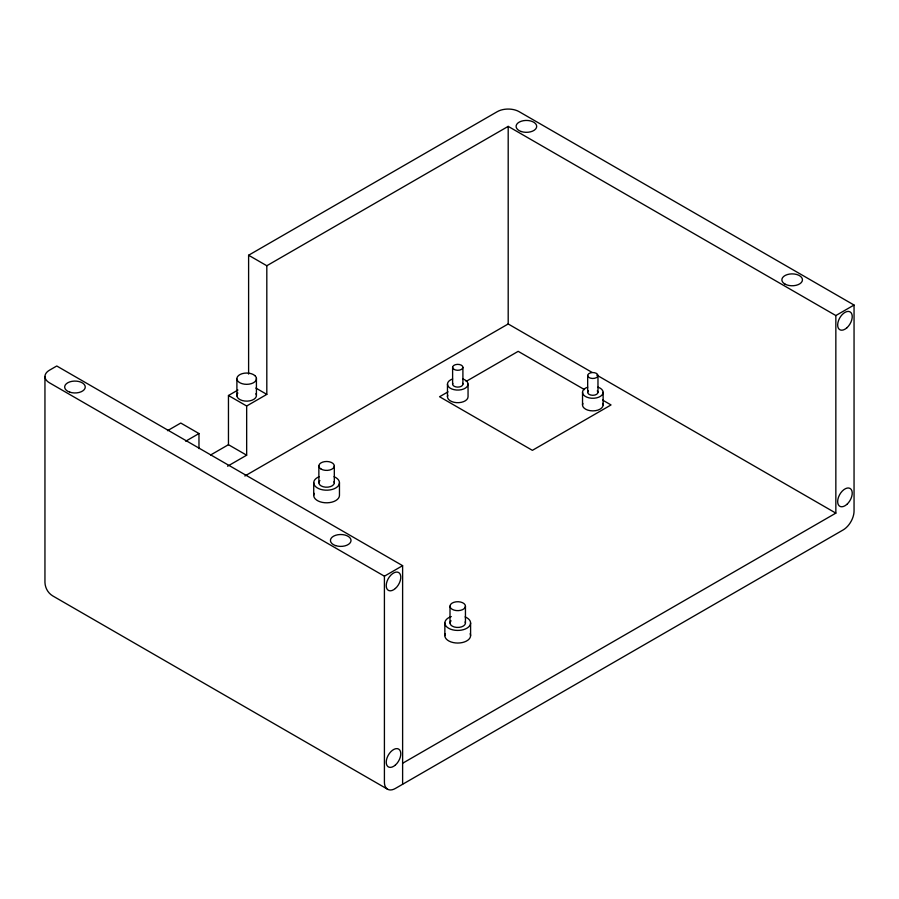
<?xml version="1.0" encoding="UTF-8"?>
<svg xmlns="http://www.w3.org/2000/svg" width="899" height="899" viewBox="0 0 899 899"><rect width="100%" height="100%" fill="white"/><g stroke="black" fill="none" stroke-linecap="round" stroke-linejoin="round"><path stroke-width="1.35" d="M248.607 374.085L248.607 255.237L497.271 111.667A15.44 8.923 0 0 1 519.116 111.667L854.05 305.042L854.05 511.025A15.44 8.923 -60 0 1 843.127 529.949L395.335 788.479A15.44 8.923 -60 0 1 384.412 782.175L384.412 576.192L49.479 382.817A15.44 8.923 0 0 1 49.479 370.197L56.761 365.994L402.617 565.673L402.617 784.276M248.607 255.237L266.812 265.744L508.193 126.377L835.845 315.549L854.05 305.042M167.506 430.688L180.766 423.036L198.971 433.543L198.971 448.579M266.812 265.744L266.812 394.38L246.663 406.011L246.663 455.197L228.458 444.69L228.458 395.504L237.943 390.031M185.711 441.195L198.971 433.543M210.58 455.018L228.458 444.69M227.582 466.21L246.663 455.197M244.854 475.998L508.193 323.966L591.924 372.31M448.028 391.852L439.555 396.74L532.388 450.343L611.028 404.943L602.588 400.066M466.176 381.378L518.195 351.34L584.507 389.627M384.412 576.192L402.617 565.673M402.617 763.262L835.845 513.127L835.845 315.549M596.779 375.108L835.845 513.127M255.889 388.076L266.812 394.38M228.458 395.504L246.663 406.011M387.615 789.243L52.67 595.868C47.984 593.037 45.175 587.924 44.95 582.496L44.95 376.501M603.128 392.335L603.128 404.943M597.97 375.512A5.147 2.978 0 0 1 590.25 378.086A5.147 2.978 0 0 1 590.25 372.939A5.147 2.978 0 0 1 597.97 375.512L597.97 392.335M587.676 375.512L587.676 392.335M582.53 392.335L582.53 404.943M508.193 126.377L508.193 323.966M470.593 622.996L470.593 635.615M468.053 384.131L468.053 396.74A10.294 5.945 0 0 1 456.411 402.64A10.294 5.945 0 0 1 447.814 395.2M465.446 606.184A7.72 4.461 0 0 1 453.86 610.05A7.72 4.461 0 0 1 453.86 602.319A7.72 4.461 0 0 1 465.446 606.184L465.446 622.996M462.906 367.32A5.147 2.978 0 0 1 455.186 369.894A5.147 2.978 0 0 1 455.186 364.747A5.147 2.978 0 0 1 462.906 367.32L462.906 384.131M452.613 367.32L452.613 384.131M450.006 606.184L450.006 622.996M447.466 384.131L447.466 396.74M444.859 622.996L444.859 635.615M339.462 482.83L339.462 495.439A12.867 7.428 0 0 1 324.786 502.732A12.867 7.428 0 0 1 314.189 493.382M334.316 465.952L334.316 482.763M318.864 465.952L318.864 482.763M313.717 482.696L313.717 495.304M256.417 378.31L256.417 395.122M236.898 379.063L236.898 395.886M334.046 481.606A7.72 4.461 0 0 1 325.584 487.179A7.72 4.461 0 0 1 319.898 480.538M334.068 476.717A12.867 7.428 0 0 1 336.125 487.752A12.867 7.428 0 0 1 316.897 487.651A12.867 7.428 0 0 1 319.314 476.639M465.188 621.85A7.72 4.461 0 0 1 456.714 627.423A7.72 4.461 0 0 1 451.04 620.771M465.109 616.916A12.867 7.428 0 0 1 467.087 628.098A12.867 7.428 0 0 1 447.635 627.614A12.867 7.428 0 0 1 451.287 616.568M470.155 633.694A12.867 7.428 0 0 1 457.726 643.043A12.867 7.428 0 0 1 445.297 633.694M602.768 403.404A10.294 5.945 0 0 1 597.97 410.09A10.294 5.945 0 0 1 585.541 409.146L583.912 407.91A10.294 5.945 0 0 1 582.878 403.404M597.97 387.177A10.294 5.945 0 0 1 600.712 396.156A10.294 5.945 0 0 1 584.934 396.156A10.294 5.945 0 0 1 587.676 387.177M597.284 390.84A5.147 2.978 0 0 1 592.823 395.302A5.147 2.978 0 0 1 588.373 390.84M462.738 383.367A5.147 2.978 0 0 1 457.76 387.109A5.147 2.978 0 0 1 452.781 383.367M462.906 378.985A10.294 5.945 0 0 1 465.648 387.952A10.294 5.945 0 0 1 449.871 387.952A10.294 5.945 0 0 1 452.613 378.985M255.923 393.672A9.788 5.652 0 0 1 252.113 400.19A9.788 5.652 0 0 1 240.224 399.752L238.538 398.65A9.788 5.652 0 0 1 237.875 393.009M254.788 375.535L253.102 374.433A9.788 5.652 0 0 0 240.202 374.445A9.788 5.652 0 0 0 238.538 381.839L240.224 382.94A9.788 5.652 0 0 0 253.125 382.929A9.788 5.652 0 0 0 254.788 375.535M321.134 469.098A7.72 4.461 0 0 0 334.046 467.098A7.72 4.461 0 0 0 324.595 461.637A7.72 4.461 0 0 0 321.134 469.098M395.391 588.474A10.294 5.945 -60 0 0 398.662 572.528A10.294 5.945 -60 0 0 386.48 583.327A10.294 5.945 -60 0 0 395.391 588.474M846.836 327.843A10.294 5.945 -60 0 0 850.094 311.886A10.294 5.945 -60 0 0 837.913 322.696A10.294 5.945 -60 0 0 846.836 327.843M784.883 284.028A10.294 5.945 0 0 0 802.11 281.353A10.294 5.945 0 0 0 789.491 274.083A10.294 5.945 0 0 0 784.883 284.028M335.574 545.603A10.294 5.945 0 0 0 351.026 540.456A10.294 5.945 0 0 0 335.574 535.31A10.294 5.945 0 0 0 335.574 545.603M69.807 392.166A10.294 5.945 0 0 0 85.259 387.019A10.294 5.945 0 0 0 69.807 381.873A10.294 5.945 0 0 0 69.807 392.166M521.251 131.535A10.294 5.945 0 0 0 536.692 126.377A10.294 5.945 0 0 0 521.251 121.23A10.294 5.945 0 0 0 521.251 131.535M846.836 504.406A10.294 5.945 -60 0 0 850.094 488.449A10.294 5.945 -60 0 0 837.913 499.248A10.294 5.945 -60 0 0 846.836 504.406M395.391 765.038A10.294 5.945 -60 0 0 398.662 749.081A10.294 5.945 -60 0 0 386.48 759.891A10.294 5.945 -60 0 0 395.391 765.038"/></g></svg>
